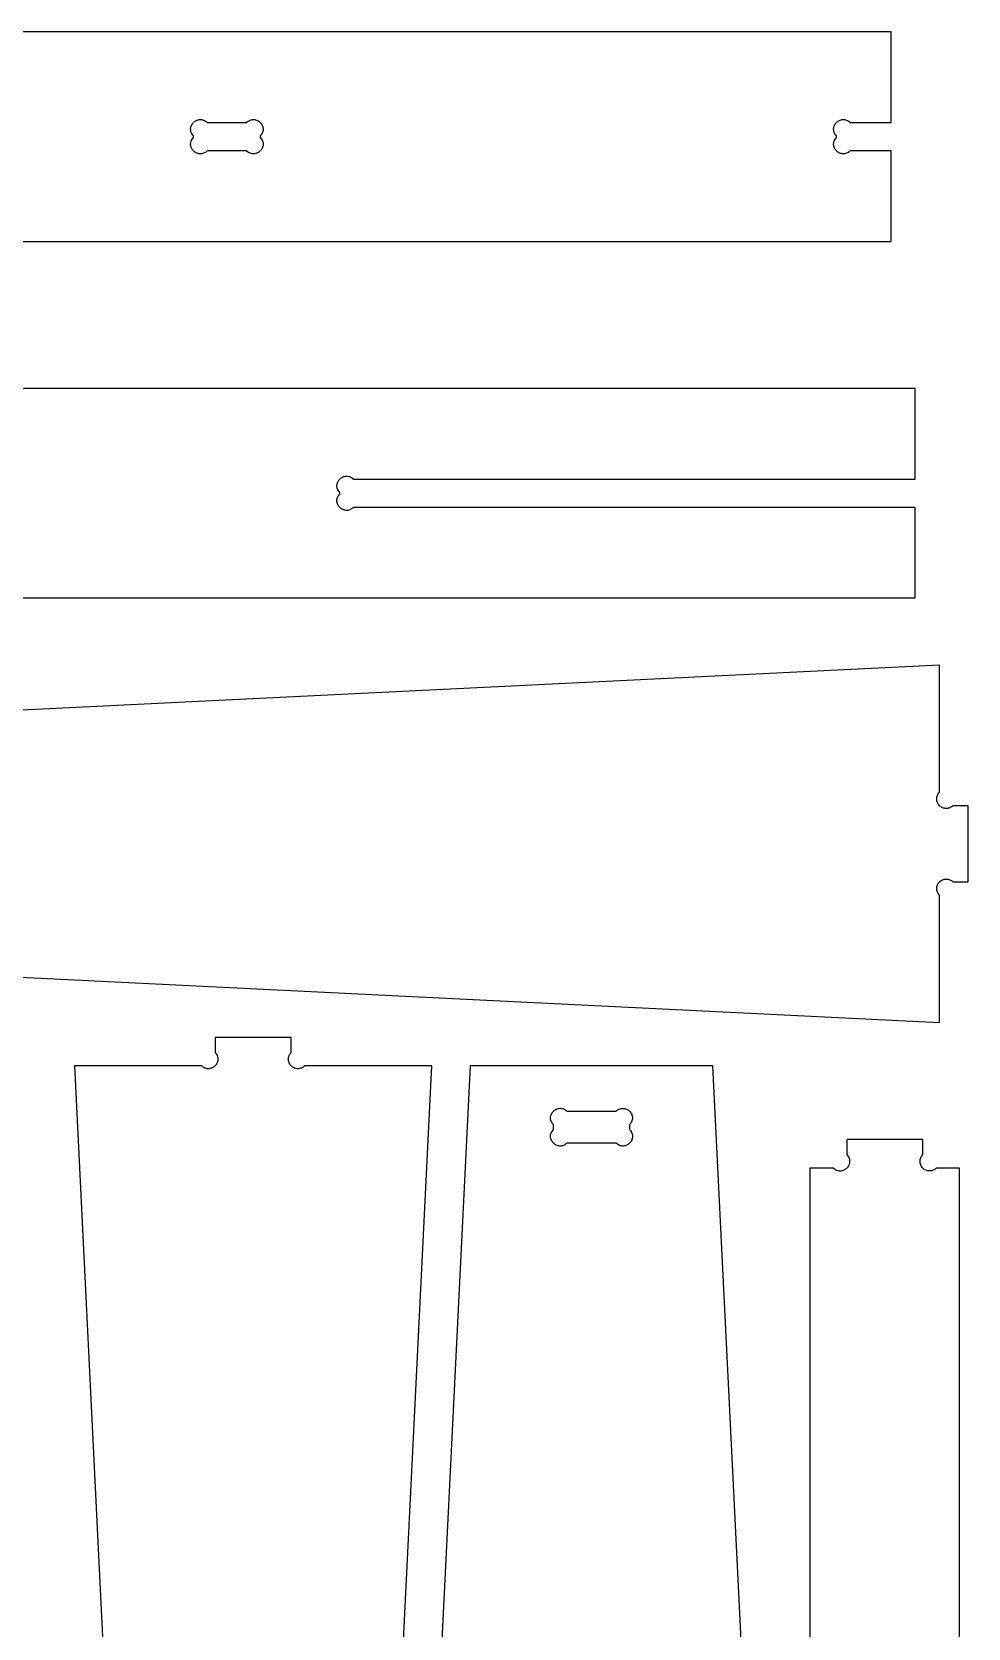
# Model space of a CAD drawing. Extents: x 105 to 1294, y 104 to 1295.
# Drawn here: x 762.8 to 861.3, y 1126.3 to 1294.2 of the extents above; entities that cross this region are included whole.
import ezdxf

# ---------------------------------------------------------------- set-up
doc = ezdxf.new("R2010")
doc.units = 0
doc.layers.add('LAYER_1', color=62, linetype='CONTINUOUS')

msp = doc.modelspace()

# ---------------------------------------------------------------- linework, layer by layer
at = {"layer": 'LAYER_1'}
for points in [[(570.63, 1272.18), (853.17, 1272.18), (853.17, 1281.7), (848.84, 1281.7), (848.75, 1281.62), (848.66, 1281.55), (848.56, 1281.49), (848.47, 1281.45), (848.37, 1281.42), (848.28, 1281.4), (848.18, 1281.39), (848.09, 1281.39), (847.99, 1281.4), (847.9, 1281.42), (847.81, 1281.45), (847.73, 1281.48), (847.64, 1281.53), (847.57, 1281.58), (847.49, 1281.63), (847.42, 1281.7), (847.36, 1281.77), (847.3, 1281.84), (847.25, 1281.92), (847.21, 1282), (847.17, 1282.09), (847.14, 1282.18), (847.12, 1282.27), (847.11, 1282.36), (847.11, 1282.45), (847.12, 1282.55), (847.14, 1282.64), (847.17, 1282.74), (847.22, 1282.84), (847.27, 1282.93), (847.34, 1283.02), (847.42, 1283.11), (847.42, 1283.28), (847.34, 1283.37), (847.27, 1283.46), (847.22, 1283.56), (847.17, 1283.65), (847.14, 1283.75), (847.12, 1283.84), (847.11, 1283.94), (847.11, 1284.03), (847.12, 1284.13), (847.14, 1284.22), (847.17, 1284.31), (847.21, 1284.39), (847.25, 1284.47), (847.3, 1284.55), (847.36, 1284.63), (847.42, 1284.7), (847.49, 1284.76), (847.57, 1284.82), (847.64, 1284.87), (847.73, 1284.91), (847.81, 1284.95), (847.9, 1284.98), (847.99, 1285), (848.09, 1285.01), (848.18, 1285.01), (848.28, 1285), (848.37, 1284.98), (848.47, 1284.94), (848.56, 1284.9), (848.66, 1284.84), (848.75, 1284.78), (848.84, 1284.69), (853.17, 1284.69), (853.17, 1294.22), (570.63, 1294.22)], [(573.13, 1234.68), (855.68, 1234.68), (855.68, 1244.2), (796.61, 1244.2), (796.52, 1244.12), (796.43, 1244.05), (796.33, 1243.99), (796.24, 1243.95), (796.14, 1243.92), (796.05, 1243.9), (795.95, 1243.89), (795.86, 1243.89), (795.76, 1243.9), (795.67, 1243.92), (795.58, 1243.95), (795.5, 1243.98), (795.42, 1244.03), (795.34, 1244.08), (795.26, 1244.13), (795.2, 1244.2), (795.13, 1244.27), (795.07, 1244.34), (795.02, 1244.42), (794.98, 1244.5), (794.94, 1244.59), (794.92, 1244.68), (794.9, 1244.77), (794.89, 1244.86), (794.89, 1244.95), (794.89, 1245.05), (794.91, 1245.14), (794.95, 1245.24), (794.99, 1245.34), (795.05, 1245.43), (795.11, 1245.52), (795.19, 1245.61), (795.19, 1245.78), (795.11, 1245.87), (795.05, 1245.96), (794.99, 1246.06), (794.95, 1246.15), (794.91, 1246.25), (794.89, 1246.34), (794.89, 1246.44), (794.89, 1246.53), (794.9, 1246.62), (794.92, 1246.71), (794.94, 1246.8), (794.98, 1246.89), (795.02, 1246.97), (795.07, 1247.05), (795.13, 1247.12), (795.2, 1247.19), (795.26, 1247.26), (795.34, 1247.31), (795.42, 1247.36), (795.5, 1247.41), (795.58, 1247.44), (795.67, 1247.47), (795.76, 1247.49), (795.86, 1247.5), (795.95, 1247.5), (796.05, 1247.49), (796.14, 1247.47), (796.24, 1247.44), (796.33, 1247.4), (796.43, 1247.34), (796.52, 1247.27), (796.61, 1247.19), (855.68, 1247.19), (855.68, 1256.72), (573.13, 1256.72)], [(735.98, 1196.06), (858.25, 1190.04), (858.25, 1203.42), (858.18, 1203.49), (858.12, 1203.57), (858.07, 1203.66), (858.03, 1203.75), (858, 1203.84), (857.97, 1203.93), (857.96, 1204.03), (857.96, 1204.12), (857.96, 1204.22), (857.97, 1204.32), (858, 1204.41), (858.03, 1204.5), (858.07, 1204.59), (858.12, 1204.68), (858.18, 1204.76), (858.25, 1204.83), (858.33, 1204.9), (858.41, 1204.96), (858.49, 1205.01), (858.58, 1205.05), (858.67, 1205.08), (858.77, 1205.11), (858.86, 1205.12), (858.96, 1205.12), (859.05, 1205.12), (859.15, 1205.11), (859.24, 1205.08), (859.33, 1205.05), (859.42, 1205.01), (859.51, 1204.96), (859.59, 1204.9), (859.66, 1204.83), (861.25, 1204.83), (861.25, 1212.83), (859.66, 1212.83), (859.59, 1212.76), (859.51, 1212.7), (859.42, 1212.65), (859.33, 1212.61), (859.24, 1212.58), (859.15, 1212.56), (859.05, 1212.54), (858.96, 1212.54), (858.86, 1212.54), (858.77, 1212.56), (858.67, 1212.58), (858.58, 1212.61), (858.49, 1212.65), (858.41, 1212.7), (858.33, 1212.76), (858.25, 1212.83), (858.18, 1212.91), (858.12, 1212.99), (858.07, 1213.07), (858.03, 1213.16), (858, 1213.25), (857.97, 1213.35), (857.96, 1213.44), (857.96, 1213.54), (857.96, 1213.64), (857.97, 1213.73), (858, 1213.82), (858.03, 1213.92), (858.07, 1214), (858.12, 1214.09), (858.18, 1214.17), (858.25, 1214.25), (858.25, 1227.62), (735.98, 1221.61)], [(798.85, 1063.19), (804.86, 1185.46), (791.49, 1185.46), (791.41, 1185.39), (791.33, 1185.33), (791.25, 1185.28), (791.16, 1185.24), (791.07, 1185.21), (790.97, 1185.19), (790.88, 1185.17), (790.78, 1185.17), (790.69, 1185.17), (790.59, 1185.19), (790.5, 1185.21), (790.41, 1185.24), (790.32, 1185.28), (790.23, 1185.33), (790.15, 1185.39), (790.08, 1185.46), (790.01, 1185.54), (789.95, 1185.62), (789.9, 1185.7), (789.86, 1185.79), (789.82, 1185.88), (789.8, 1185.98), (789.79, 1186.07), (789.78, 1186.17), (789.79, 1186.26), (789.8, 1186.36), (789.82, 1186.45), (789.86, 1186.54), (789.9, 1186.63), (789.95, 1186.72), (790.01, 1186.8), (790.08, 1186.88), (790.08, 1188.46), (782.07, 1188.46), (782.07, 1186.88), (782.14, 1186.8), (782.2, 1186.72), (782.25, 1186.63), (782.29, 1186.54), (782.33, 1186.45), (782.35, 1186.36), (782.36, 1186.26), (782.37, 1186.17), (782.36, 1186.07), (782.35, 1185.98), (782.33, 1185.88), (782.29, 1185.79), (782.25, 1185.7), (782.2, 1185.62), (782.14, 1185.54), (782.07, 1185.46), (782, 1185.39), (781.92, 1185.33), (781.83, 1185.28), (781.74, 1185.24), (781.65, 1185.21), (781.56, 1185.19), (781.46, 1185.17), (781.37, 1185.17), (781.27, 1185.17), (781.18, 1185.19), (781.08, 1185.21), (780.99, 1185.24), (780.9, 1185.28), (780.82, 1185.33), (780.74, 1185.39), (780.66, 1185.46), (767.28, 1185.46), (773.3, 1063.19)], [(840.44, 1063.19), (834.43, 1185.46), (808.88, 1185.46), (802.86, 1063.19)], [(860.36, 985.35), (860.36, 1174.71), (857.91, 1174.71), (857.83, 1174.64), (857.75, 1174.58), (857.67, 1174.53), (857.58, 1174.49), (857.49, 1174.46), (857.39, 1174.44), (857.3, 1174.42), (857.2, 1174.42), (857.11, 1174.42), (857.01, 1174.44), (856.92, 1174.46), (856.83, 1174.49), (856.74, 1174.53), (856.65, 1174.58), (856.57, 1174.64), (856.49, 1174.71), (856.43, 1174.79), (856.37, 1174.87), (856.32, 1174.95), (856.27, 1175.04), (856.24, 1175.14), (856.22, 1175.23), (856.21, 1175.33), (856.2, 1175.42), (856.21, 1175.52), (856.22, 1175.61), (856.24, 1175.71), (856.27, 1175.8), (856.32, 1175.89), (856.37, 1175.97), (856.43, 1176.05), (856.49, 1176.13), (856.5, 1177.71), (848.5, 1177.71), (848.5, 1176.13), (848.58, 1176.04), (848.64, 1175.95), (848.7, 1175.86), (848.74, 1175.76), (848.77, 1175.66), (848.8, 1175.57), (848.8, 1175.47), (848.8, 1175.38), (848.79, 1175.29), (848.77, 1175.19), (848.75, 1175.1), (848.71, 1175.02), (848.67, 1174.94), (848.62, 1174.86), (848.56, 1174.78), (848.49, 1174.71), (848.43, 1174.65), (848.35, 1174.59), (848.27, 1174.54), (848.19, 1174.5), (848.1, 1174.46), (848.02, 1174.43), (847.92, 1174.41), (847.83, 1174.4), (847.74, 1174.4), (847.64, 1174.41), (847.55, 1174.43), (847.45, 1174.46), (847.36, 1174.5), (847.26, 1174.56), (847.17, 1174.63), (847.08, 1174.71), (844.63, 1174.71), (844.63, 985.35)]]:
    msp.add_lwpolyline(points, dxfattribs=at)
for points in [[(781.23, 1281.7), (781.14, 1281.62), (781.05, 1281.55), (780.95, 1281.49), (780.86, 1281.45), (780.76, 1281.42), (780.67, 1281.4), (780.57, 1281.39), (780.48, 1281.39), (780.38, 1281.4), (780.29, 1281.42), (780.2, 1281.45), (780.12, 1281.48), (780.04, 1281.53), (779.96, 1281.58), (779.88, 1281.63), (779.81, 1281.7), (779.75, 1281.77), (779.69, 1281.84), (779.64, 1281.92), (779.6, 1282), (779.56, 1282.09), (779.53, 1282.18), (779.52, 1282.27), (779.5, 1282.36), (779.5, 1282.45), (779.51, 1282.55), (779.53, 1282.64), (779.57, 1282.74), (779.61, 1282.84), (779.66, 1282.93), (779.73, 1283.02), (779.81, 1283.11), (779.81, 1283.28), (779.73, 1283.37), (779.66, 1283.46), (779.61, 1283.56), (779.57, 1283.65), (779.53, 1283.75), (779.51, 1283.84), (779.5, 1283.94), (779.5, 1284.03), (779.52, 1284.13), (779.53, 1284.22), (779.56, 1284.31), (779.6, 1284.39), (779.64, 1284.47), (779.69, 1284.55), (779.75, 1284.63), (779.81, 1284.7), (779.88, 1284.76), (779.96, 1284.82), (780.04, 1284.87), (780.12, 1284.91), (780.2, 1284.95), (780.29, 1284.98), (780.38, 1285), (780.48, 1285.01), (780.57, 1285.01), (780.67, 1285), (780.76, 1284.98), (780.86, 1284.94), (780.95, 1284.9), (781.05, 1284.84), (781.14, 1284.78), (781.23, 1284.69), (785.4, 1284.69), (785.49, 1284.78), (785.58, 1284.84), (785.68, 1284.9), (785.77, 1284.94), (785.87, 1284.98), (785.96, 1285), (786.06, 1285.01), (786.15, 1285.01), (786.25, 1285), (786.34, 1284.98), (786.43, 1284.95), (786.51, 1284.91), (786.59, 1284.87), (786.67, 1284.82), (786.75, 1284.76), (786.82, 1284.7), (786.88, 1284.63), (786.94, 1284.55), (786.99, 1284.47), (787.03, 1284.39), (787.07, 1284.31), (787.1, 1284.22), (787.12, 1284.13), (787.13, 1284.03), (787.13, 1283.94), (787.12, 1283.84), (787.1, 1283.75), (787.07, 1283.65), (787.02, 1283.56), (786.97, 1283.46), (786.9, 1283.37), (786.82, 1283.28), (786.82, 1283.11), (786.9, 1283.02), (786.97, 1282.93), (787.02, 1282.84), (787.07, 1282.74), (787.1, 1282.64), (787.12, 1282.55), (787.13, 1282.45), (787.13, 1282.36), (787.12, 1282.27), (787.1, 1282.18), (787.07, 1282.09), (787.03, 1282), (786.99, 1281.92), (786.94, 1281.84), (786.88, 1281.77), (786.82, 1281.7), (786.75, 1281.63), (786.67, 1281.58), (786.59, 1281.53), (786.51, 1281.48), (786.43, 1281.45), (786.34, 1281.42), (786.25, 1281.4), (786.15, 1281.39), (786.06, 1281.39), (785.96, 1281.4), (785.87, 1281.42), (785.77, 1281.45), (785.68, 1281.49), (785.58, 1281.55), (785.49, 1281.62), (785.4, 1281.7)], [(825.66, 1178.76), (825.74, 1178.67), (825.81, 1178.58), (825.87, 1178.48), (825.91, 1178.39), (825.94, 1178.29), (825.96, 1178.2), (825.97, 1178.1), (825.97, 1178.01), (825.96, 1177.91), (825.94, 1177.82), (825.91, 1177.73), (825.88, 1177.65), (825.83, 1177.56), (825.78, 1177.49), (825.72, 1177.41), (825.66, 1177.34), (825.59, 1177.28), (825.52, 1177.22), (825.44, 1177.17), (825.36, 1177.13), (825.27, 1177.09), (825.18, 1177.06), (825.09, 1177.04), (825, 1177.03), (824.9, 1177.03), (824.81, 1177.04), (824.71, 1177.06), (824.62, 1177.09), (824.52, 1177.14), (824.43, 1177.19), (824.34, 1177.26), (824.25, 1177.34), (819.08, 1177.34), (818.99, 1177.26), (818.89, 1177.19), (818.8, 1177.14), (818.71, 1177.09), (818.61, 1177.06), (818.51, 1177.04), (818.42, 1177.03), (818.33, 1177.03), (818.23, 1177.04), (818.14, 1177.06), (818.05, 1177.09), (817.97, 1177.13), (817.88, 1177.17), (817.81, 1177.22), (817.73, 1177.28), (817.66, 1177.34), (817.6, 1177.41), (817.54, 1177.49), (817.49, 1177.56), (817.45, 1177.65), (817.41, 1177.73), (817.38, 1177.82), (817.36, 1177.91), (817.35, 1178.01), (817.35, 1178.1), (817.36, 1178.2), (817.38, 1178.29), (817.41, 1178.39), (817.46, 1178.48), (817.51, 1178.58), (817.58, 1178.67), (817.66, 1178.76), (817.66, 1179.29), (817.58, 1179.38), (817.51, 1179.47), (817.46, 1179.56), (817.41, 1179.66), (817.38, 1179.75), (817.36, 1179.85), (817.35, 1179.94), (817.35, 1180.04), (817.36, 1180.13), (817.38, 1180.22), (817.41, 1180.31), (817.45, 1180.4), (817.49, 1180.48), (817.54, 1180.56), (817.6, 1180.63), (817.66, 1180.7), (817.73, 1180.76), (817.81, 1180.82), (817.88, 1180.87), (817.97, 1180.92), (818.05, 1180.95), (818.14, 1180.98), (818.23, 1181), (818.33, 1181.01), (818.42, 1181.01), (818.51, 1181), (818.61, 1180.98), (818.71, 1180.95), (818.8, 1180.91), (818.89, 1180.85), (818.99, 1180.78), (819.08, 1180.7), (824.25, 1180.7), (824.32, 1180.77), (824.4, 1180.83), (824.49, 1180.88), (824.58, 1180.92), (824.67, 1180.95), (824.76, 1180.98), (824.86, 1180.99), (824.95, 1180.99), (825.05, 1180.99), (825.15, 1180.98), (825.24, 1180.95), (825.33, 1180.92), (825.42, 1180.88), (825.51, 1180.83), (825.59, 1180.77), (825.66, 1180.7), (825.73, 1180.63), (825.79, 1180.54), (825.84, 1180.46), (825.88, 1180.37), (825.91, 1180.28), (825.94, 1180.18), (825.95, 1180.09), (825.95, 1179.99), (825.95, 1179.9), (825.94, 1179.8), (825.91, 1179.71), (825.88, 1179.62), (825.84, 1179.53), (825.79, 1179.44), (825.73, 1179.36), (825.66, 1179.29)]]:
    msp.add_lwpolyline(points, close=True, dxfattribs=at)

doc.saveas('drawing.dxf')
